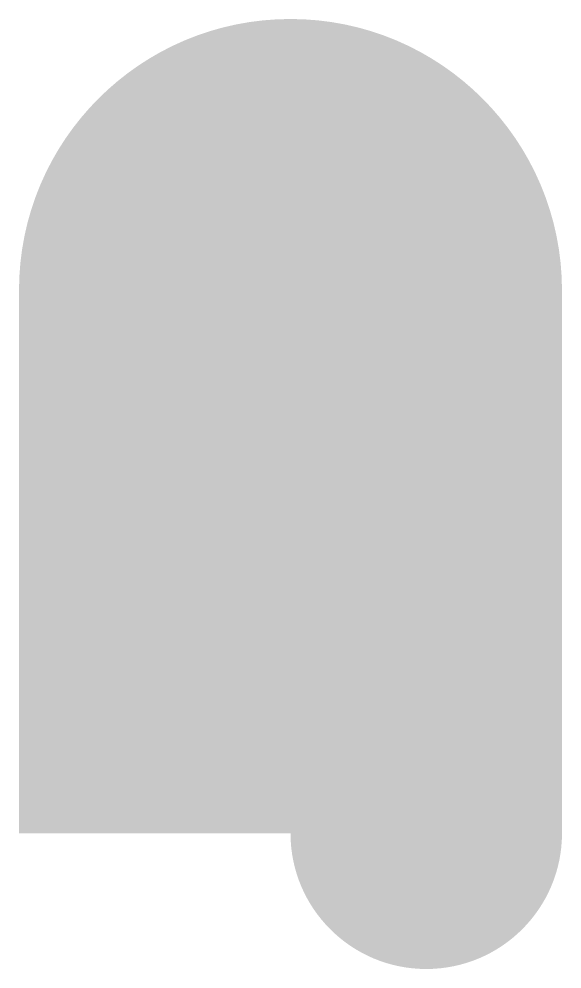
# Model space of a CAD drawing. Header units: metres. Extents: x 0 to 20, y -5 to 30.
import ezdxf

# ---------------------------------------------------------------- set-up
doc = ezdxf.new("R2010")
doc.units = ezdxf.units.M

msp = doc.modelspace()

# ---------------------------------------------------------------- hatches: boundary and pattern name
msp.add_hatch(color=1).paths.add_polyline_path([(0, 0), (10, 0, 1), (20, 0), (20, 20, 1), (0, 20), (0, 0)])

doc.saveas('drawing.dxf')
